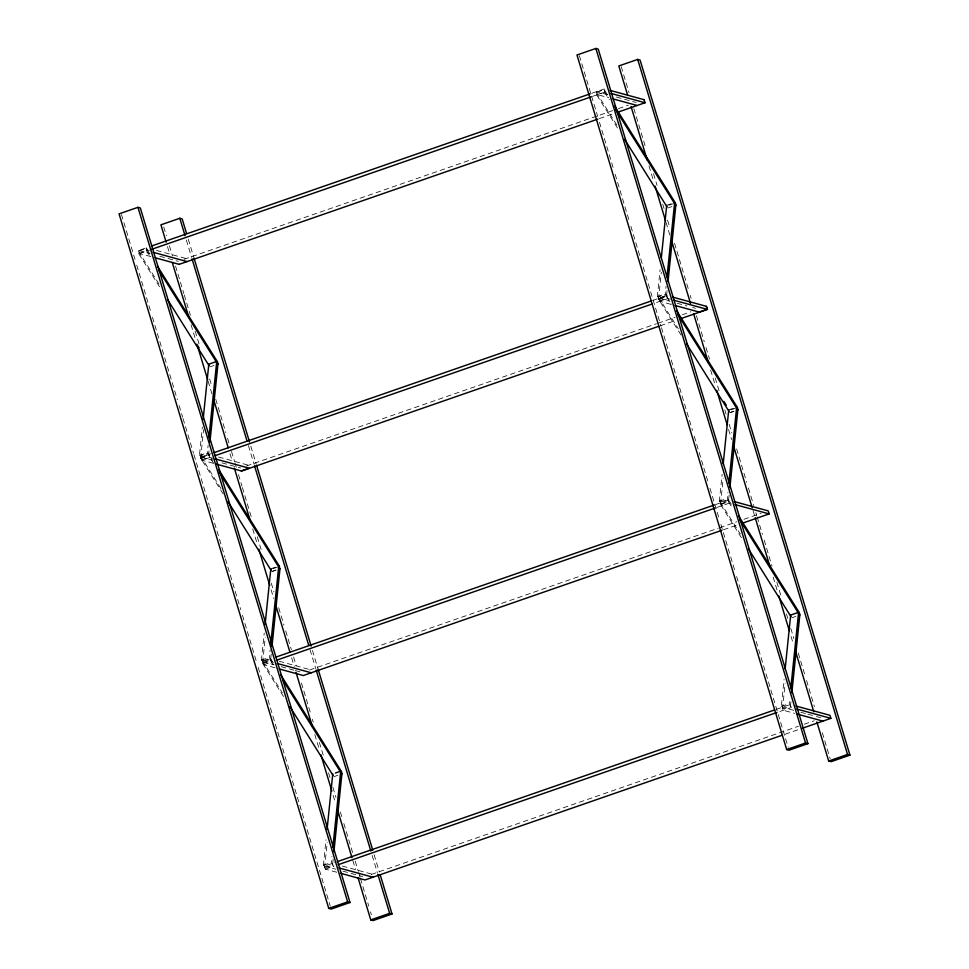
<?xml version="1.0" encoding="UTF-8"?>
<svg xmlns="http://www.w3.org/2000/svg" width="969" height="969" viewBox="0 0 969 969"><rect width="100%" height="100%" fill="white"/><g stroke="black" fill="none" stroke-linecap="round" stroke-linejoin="round"><path stroke-width="0.73" stroke-dasharray="4.84 3.63" d="M209.025 450.9L208.565 455.394L200.631 458.143L199.432 455.491L202.351 427.05M200.631 458.143L203.551 429.703M213.495 463.146L207.366 452.741L208.129 445.255M271.211 653.99L270.593 659.974L262.66 662.735L261.448 660.083L264.222 633.132M262.66 662.735L265.264 637.287M270.593 659.974L269.394 657.333L270.157 649.848M333.154 859.152L332.537 865.135L324.603 867.897L323.392 865.244L326.008 839.796M324.603 867.897L327.207 842.449M332.537 865.135L331.337 862.495L331.943 856.499M667.084 290.53L666.478 296.526L658.532 299.276L657.333 296.623L660.107 269.685M658.532 299.276L661.306 272.325M666.478 296.526L665.267 293.873L666.042 286.388M729.112 495.123L728.494 501.106L720.561 503.868L719.361 501.215L722.123 474.265M720.561 503.868L723.177 478.42M728.494 501.106L727.295 498.466L727.913 492.47M790.91 701.786L790.438 706.28L782.504 709.029L781.305 706.377L784.066 679.439M782.504 709.029L785.12 683.581M790.438 706.28L789.238 703.627L789.699 699.134M150.898 256.615L139.536 253.515L138.615 250.474L147.24 247.507M591.647 93.327L604.511 88.869M159.522 286.776L138.724 253.66L138.41 251.262L146.343 248.5L150.34 254.871M617.423 127.908L596.638 94.792L596.31 92.394L604.256 89.632L608.253 96.004M138.724 253.66L146.67 250.91L149.868 256.01M596.638 94.792L604.571 92.043L609.368 99.686M139.536 253.515L149.577 250.05M592.568 96.367L605.419 91.898L604.462 88.857M184.001 259.341L612.687 110.611M618.404 108.625L628.409 105.161M599.314 118.606L613.607 113.652M666.708 205.319L672.001 203.478M668.804 205.271L675.417 202.981M210.007 366.827L213.979 365.458M667.907 207.96L671.88 206.591M199.432 455.491L207.366 452.741M657.333 296.623L665.267 293.873M223.149 493.911L200.753 458.252L200.426 455.842L208.371 453.092L212.368 459.463M681.05 335.044L658.666 299.385L658.339 296.974L666.272 294.225L669.47 299.312M213.301 463.291L201.661 460.105L200.74 457.077L208.674 454.316L209.595 457.356L212.417 458.131M670.887 304.339L659.562 301.238L658.641 298.21L666.587 295.448L667.496 298.488L670.33 299.264M211.06 453.686L201.055 457.162L201.976 460.19L210.552 457.223M652.609 300.499L666.902 295.533L667.823 298.573L653.53 303.527M200.753 458.252L208.698 455.503L208.371 453.092M658.666 299.385L666.599 296.635L671.396 304.278M201.661 460.105L209.595 457.356M659.562 301.238L667.496 298.488M246.392 466.016L656.51 323.731M657.939 323.234L675.09 317.287M682.237 314.804L690.812 311.824M660.289 325.766L675.999 320.315M270.823 568.767L276.117 566.938M728.736 409.899L734.03 408.07M272.919 568.73L278.212 566.889M730.832 409.863L737.445 407.561M272.035 571.419L275.995 570.038M729.936 412.552L733.908 411.171M271.926 571.589L275.886 570.22M729.827 412.733L733.799 411.353M261.448 660.083L269.394 657.333M719.361 501.215L727.295 498.466M283.493 696.529L262.696 663.414L262.369 661.003L270.315 658.254L273.512 663.353M741.394 537.662L720.609 504.546L720.282 502.148L728.216 499.386L733.012 507.029M275.002 667.786L263.677 664.698L262.769 661.657L271.332 658.69M715.752 504.498L728.615 500.04L729.524 503.081L715.231 508.035M262.696 663.414L270.642 660.664L274.639 667.035M720.609 504.546L728.543 501.797L732.54 508.168M263.677 664.698L272.253 661.718M309.535 670.015L718.223 528.226M719.64 527.73L736.791 521.782M743.938 519.299L761.089 513.352M723.419 529.777L737.712 524.823M333.869 776.763L337.939 775.2M791.77 617.895L795.852 616.345M323.392 865.244L331.337 862.495M781.305 706.377L789.238 703.627M336.727 872.233L325.402 869.132L324.494 866.104L334.487 862.628M776.048 709.441L790.329 704.475L791.249 707.515L776.956 712.469M325.402 869.132L333.978 866.165M371.26 874.462L798.517 726.229M804.234 724.243L814.239 720.766M785.144 734.223L799.437 729.257M607.854 94.708L596.529 91.607L597.449 94.647L608.762 97.736M616.345 97.033L636.149 102.448M658.641 298.21L669.967 301.298M677.04 303.236L686.948 305.95M692.605 307.5L695.439 308.263M156.457 250.426L186.181 258.553M138.615 250.474L149.977 253.587M159.849 256.276L178.284 261.327M218.582 457.029L248.294 465.156M200.74 457.077L212.381 460.251M221.962 462.879L240.675 467.991M793.72 710.325L782.395 707.237L783.315 710.265L794.628 713.366M800.794 712.263L806.45 713.814M807.867 714.201L814.941 716.139M816.358 716.527L820.598 717.69M279.193 661.233L310.322 669.749M262.769 661.657L274.082 664.758M281.155 666.696L293.898 670.173M295.315 670.56L302.389 672.498M342.336 866.056L372.048 874.183M324.494 866.104L335.807 869.193M342.881 871.131L362.697 876.557M596.31 92.394L617.907 126.769M658.339 296.974L678.324 328.818M720.282 502.148L740.268 533.98M138.41 251.262L159.994 285.637M200.426 455.842L222.022 490.229M262.369 661.003L282.367 692.847M621.202 66.619L629.063 92.685M633.871 108.613L646.117 149.153M653.554 173.778L657.043 185.358M662.735 204.18L664.044 208.529M667.544 220.108L669.724 227.352M674.533 243.28L688.523 289.622M690.279 295.412L691.151 298.307M696.396 315.688L704.269 341.754M706.013 347.544L709.514 359.124M715.195 377.946L720.003 393.874M724.812 409.802L726.12 414.151M729.185 424.289L731.813 432.973M736.622 448.901L746.675 482.211M748.419 488.001L753.664 505.382M755.856 512.613L756.728 515.52M757.164 516.962L762.409 534.343M764.166 540.133L772.027 566.199M776.835 582.127L780.772 595.16M786.453 613.983L787.773 618.331M790.825 628.457L793.89 638.595M798.262 653.082L804.815 674.799M806.571 680.589L814.432 706.655M822.306 732.721L830.179 758.788M648.988 165.881L653.796 181.809M666.03 222.361L669.967 235.394M710.628 370.061L715.001 384.536M728.555 429.424L731.619 439.563M753.034 510.518L754.79 516.307M773.153 577.124L777.077 590.157M791.067 636.5L793.26 643.743M579.353 55.657L597.703 116.425M599.448 122.215L613.425 168.521M615.182 174.299L629.16 220.605M630.904 226.395L645.318 274.142M645.754 275.596L661.052 326.238M661.488 327.679L676.774 378.322M677.21 379.775L692.508 430.418M694.252 436.207L703.421 466.586M703.857 468.039L708.23 482.501M709.974 488.291L714.347 502.766M714.783 504.207L719.155 518.681M720.9 524.471L734.877 570.777M736.622 576.555L788.172 747.305M188.289 239.21L193.546 256.579M250.814 446.273L256.058 463.654M312.454 650.453L318.135 669.276M374.095 854.634L379.351 872.003M186.351 240.009L191.596 257.379M248.427 445.631L254.12 464.454M310.08 649.799L315.761 668.622M372.157 855.421L377.401 872.803M163.725 226.94L166.353 235.624M169.405 245.763L172.47 255.901M175.534 266.027L183.844 293.546M184.28 294.988L190.396 315.264M195.205 331.192L199.142 344.225M209.631 378.976L211.823 386.219M215.748 399.252L225.813 432.562M227.558 438.351L229.738 445.595M231.494 451.384L234.559 461.523M234.995 462.964L236.303 467.312M238.483 474.556L241.984 486.135M242.42 487.589L251.165 516.55M257.282 536.814L262.09 552.742M271.272 583.156L273.9 591.841M278.709 607.769L283.953 625.15M285.71 630.94L291.39 649.763M293.571 657.006L296.199 665.691M301.444 683.072L310.625 713.475M312.369 719.277L313.241 722.171M319.37 742.436L323.743 756.922M328.552 772.85L330.296 778.64M332.924 787.325L335.977 797.463M340.349 811.949L342.105 817.739M343.85 823.529L353.031 853.943M355.223 861.175L358.276 871.313M358.712 872.766L360.032 877.102M360.468 878.556L368.765 906.063M370.521 911.865L371.393 914.76M167.467 246.55L169.66 253.793M191.075 324.748L195.883 340.676M208.129 381.229L212.066 394.262M229.992 453.625L232.172 460.869M252.715 528.929L257.524 544.857M271.078 589.746L273.706 598.43M291.633 657.806L294.249 666.49M314.804 734.55L319.176 749.025M333.166 795.367L335.347 802.611M352.837 860.533L355.466 869.217M146.561 247.725L147.47 250.753M270.702 658.908L271.623 661.936M332.428 863.343L333.348 866.383M121.452 214.524L134.994 259.377M136.738 265.167L150.716 311.461M152.46 317.251L166.886 364.998M167.322 366.452L177.363 399.725M179.108 405.514L182.608 417.094M183.044 418.535L193.534 453.274M193.97 454.715L198.33 469.19M198.766 470.631L209.256 505.358M209.692 506.811L224.978 557.454M225.426 558.895L240.712 609.537M242.456 615.327L256.434 661.633M258.19 667.423L330.272 906.172M728.216 499.386L728.543 501.797M666.272 294.225L666.599 296.635M604.256 89.632L604.571 92.043M270.315 658.254L270.642 660.664M146.343 248.5L146.67 250.91"/><path stroke-width="1.45" d="M203.115 419.565L208.807 364.187L215.421 361.885M208.904 437.77L216.741 361.425L217.94 364.078L209.946 441.912M265.143 624.157L270.823 568.767M270.775 643.852L278.769 566.017L279.968 568.67L271.974 646.505M327.086 829.319L332.767 773.928M332.864 847.524L340.713 771.179L341.912 773.831L333.917 851.666M661.33 257.706L666.708 205.319M666.963 277.413L674.654 202.557L675.853 205.21L668.016 281.555M723.201 463.788L728.736 409.899M728.833 483.495L736.67 407.15L737.881 409.802L729.887 487.637M785.144 668.961L790.68 615.073L797.293 612.771M790.777 688.656L798.613 612.311L799.825 614.964L791.83 692.799M137.949 207.318L119.066 213.87L328.757 908.413L331.144 909.067L350.027 902.514L140.323 207.972L137.949 207.318L347.641 901.86L350.027 902.514M595.862 48.45L576.979 55.003L786.671 749.546L789.045 750.2L807.928 743.647L598.236 49.104L595.862 48.45L805.554 742.993L807.928 743.647M186.545 233.42L182.172 218.933L179.798 218.279L160.915 224.832L166.159 242.214M816.867 721.929L828.677 761.028L831.051 761.682L849.934 755.13L640.085 60.066L637.699 59.412L618.816 65.965L627.561 94.926M151.527 246.029L590.218 93.823M151.007 249.554L591.138 96.864M179.156 264.343L597.885 119.102M617.895 112.162L645.039 102.738L644.082 99.698M213.919 452.693L651.18 300.996M214.839 455.733L652.101 304.024M241.281 470.946L249.215 468.184L215.251 458.906M658.859 326.262L241.596 471.031L216.123 464.066M680.286 318.825L707.443 309.414L706.522 306.374L672.559 297.083M275.62 657.2L714.323 504.994M276.54 660.228L715.231 508.035M721.99 530.273L303.297 675.538L279.242 668.949M743.429 522.836L769.144 513.909L768.235 510.881L734.272 501.591M335.419 773.02L339.38 771.639M337.345 861.635L774.619 709.938M338.266 864.675L776.956 712.469M782.286 735.205L365.022 879.973L340.967 873.396M802.296 728.264L830.869 718.356L829.961 715.316L795.997 706.026M328.757 908.413L347.641 901.86M786.671 749.546L805.554 742.993M358.082 877.902L370.764 919.896L389.647 913.343L392.021 913.997L380.223 874.898M828.677 761.028L847.548 754.476L849.934 755.13M392.021 913.997L373.138 920.55L370.764 919.896M610.131 90.408L644.131 99.698M611.039 93.436L645.039 102.738M613.014 98.899L637.069 105.476M673.479 300.124L707.443 309.414M675.127 305.501L699.182 312.079L707.128 309.329L706.207 306.289M153.138 252.303L187.09 261.594M155.101 257.766L179.192 264.355M735.192 504.619L769.144 513.909M796.906 709.066L830.869 718.356M797.463 714.141L822.935 721.106M277.279 663.486L311.243 672.777M339.005 867.933L372.968 877.224M614.649 106.19L675.417 202.981L675.744 205.392L615.775 109.872M624.63 139.366L666.999 206.869M676.677 310.783L737.445 407.561L737.772 409.972L677.791 314.465M723.904 401.408L726.302 405.224M686.646 343.959L729.027 411.45M738.62 515.944L799.389 612.735L799.704 615.133L739.735 519.626M748.589 549.12L790.97 616.623M157.535 266.33L217.504 361.849L217.831 364.247L158.662 270.012M196.78 344.225L199.178 348.041M167.516 299.506L209.098 365.737M218.764 469.65L279.532 566.429M219.091 472.048L279.859 568.839M227.945 501.554L271.126 570.317M280.707 674.812L341.476 771.603L341.803 774.001L282.633 679.766M289.888 706.716L333.07 775.491M637.699 59.412L847.548 754.476M631.061 106.517L647.231 160.091M655.105 186.157L665.594 220.908M671.723 241.184L690.522 303.442M693.574 313.581L708.448 362.818M716.745 390.337L727.247 425.088M733.799 446.806L752.162 507.623M755.226 517.761L770.089 566.998M778.834 595.959L789.323 630.71M795.44 650.986L813.803 711.803M193.982 258.033L249.505 441.937M256.494 465.108L311.146 646.105M318.135 669.276L372.786 850.285M179.798 218.279L185.043 235.661M192.032 258.832L247.119 441.283M254.556 465.895L308.76 645.463M316.197 670.076L370.848 851.085M377.837 874.256L389.647 913.343M172.276 262.49L188.894 317.505M197.64 346.466L207.693 379.775M213.81 400.052L228.236 447.835M234.353 468.112L250.099 520.232M258.844 549.193L269.77 585.397M275.886 605.673L289.876 652.004M296.005 672.28L312.175 725.866M320.921 754.827L331.846 791.019M337.539 809.842L351.965 857.638"/></g></svg>
